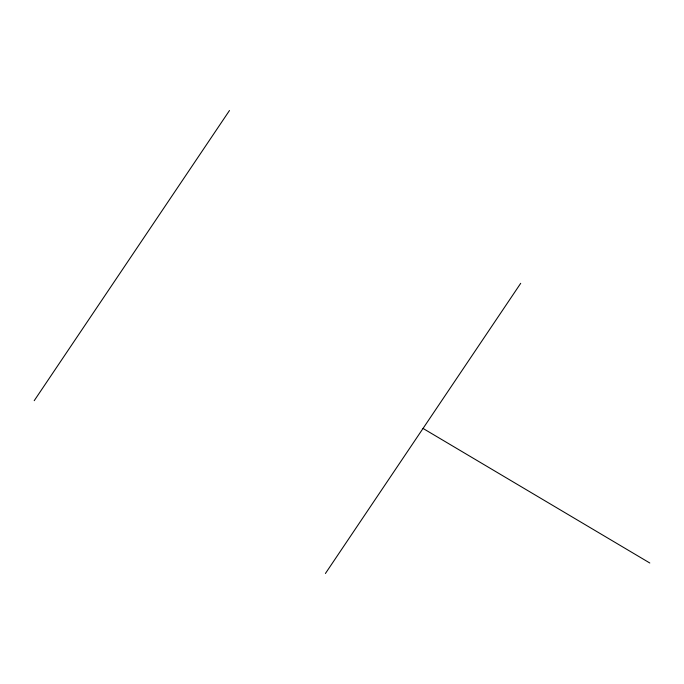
<?xml version="1.0" encoding="UTF-8"?>
<svg xmlns="http://www.w3.org/2000/svg" width="684" height="684" viewBox="0 0 684 684"><rect width="100%" height="100%" fill="white"/><g stroke="black" fill="none" stroke-linecap="round" stroke-linejoin="round"><path stroke-width="1.03" d="M34.2 400.687L229.491 110.509M325.413 573.491L520.704 283.313M423.037 428.44L649.8 563"/></g></svg>
